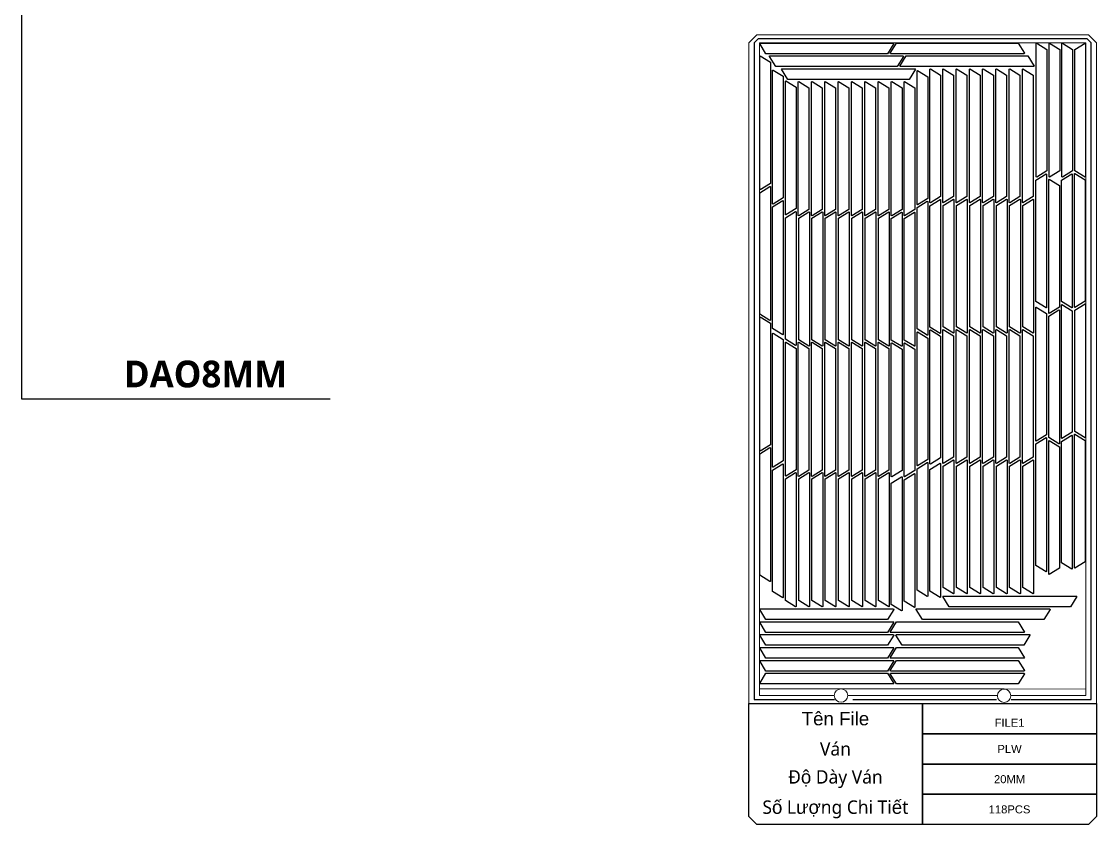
# Model space of a CAD drawing. Header units: millimetres. Extents: x -10628 to 24720, y -21829 to 4032.
# Drawn here: x 3931 to 7949, y -17252 to -14251 of the extents above; entities that cross this region are included whole.
import ezdxf
from ezdxf.enums import TextEntityAlignment as Align
from ezdxf.lldxf.tags import DXFTag

# ---------------------------------------------------------------- set-up
doc = ezdxf.new("R2010")
doc.units = ezdxf.units.MM
doc.layers.add('layer chu', color=7, linetype='Continuous', lineweight=9)
doc.layers.add('layer khung van cnc', color=7, linetype='Continuous', lineweight=25, true_color=0xfbf59b)
doc.layers.add('layer mau', color=7, linetype='Continuous')
doc.styles.add('MtXpl_Yu_Gothic_UI_S_2', font='')
doc.styles.add('Text Dim', font='arial.ttf')
doc.styles.add('truonmanhha', font='eurr____.ttf', dxfattribs={"width": 0.8})
doc.styles.get('MtXpl_Yu_Gothic_UI_S_2').set_extended_font_data('Yu Gothic UI Semilight', bold=True)
tags = doc.linetypes.add('DATTRANHVAKEPVAN', pattern='A,32.156035,-1.521322,["DAT TRÁNH VA CHẠM KẸP VÁN",Text Dim,S=2.23494,R=0,X=0,Y=-0.877209],-47.8264', length=81.503757).pattern_tags.tags
tags[6] = DXFTag(74, 10)
tags = doc.linetypes.add('KVVIENMAY', pattern='A,46.311228,-10.280676,["KV VIỀN MÁY",Text Dim,S=10.028098,R=0,X=0,Y=-4.346144],-100.988212', length=157.580116).pattern_tags.tags
tags[6] = DXFTag(74, 10)
doc.dimstyles.new('ISO-25', dxfattribs={"dimtxt": 30, "dimasz": 2.5, "dimexe": 1.25, "dimexo": 0.625, "dimtad": 1, "dimtxsty": 'truonmanhha', "dimcen": 2.5, "dimadec": 0, "dimazin": 0, "dimtfac": 1, "dimtmove": 0, "dimatfit": 3, "dimfxl": 1, "dimarcsym": 0})

# ---------------------------------------------------------------- blocks, each defined once
blk = doc.blocks.new('khung van cnc')
at = {"color": 2, "linetype": 'DATTRANHVAKEPVAN', "lineweight": 5}
for p, q in [((-1453, -44.4), (-1148, -44.4)), ((-1148, -44.4), (-538.7, -44.4)), ((-539.1, -45.3), (-233, -44.4))]:
    blk.add_line(p, q, dxfattribs=at)
at = {"color": 250, "lineweight": 5}
blk.add_line((-1494.1, -99.4), (-193, -99.4), dxfattribs=at)
at = {"lineweight": 5}
blk.add_lwpolyline([(-193, -99.4), (-193, 2370.6), (-223, 2400.6), (-1463, 2400.6), (-1493, 2370.6), (-1493, -99.4)], close=True, dxfattribs=at)
at = {"color": 1, "linetype": 'KVVIENMAY'}
for points in [[(-511.9, -84.4), (-213, -84.4), (-213, 2370.6), (-228, 2385.6), (-1458, 2385.6), (-1473, 2370.6), (-1473, -84.4), (-1172.8, -84.4)], [(-1104, -84.4), (-567.2, -84.4)]]:
    blk.add_lwpolyline(points, dxfattribs=at)
at = {"lineweight": 5}
for points in [[(-513.5, -69.4), (-233, -69.4), (-233, 2370.6), (-1453, 2370.6), (-1453, -69.4), (-1173, -69.4)], [(-1123, -69.4), (-563.5, -69.4)]]:
    blk.add_lwpolyline(points, dxfattribs=at)
blk.add_lwpolyline([(-843, -551.3), (-1463, -551.3), (-1493, -521.3), (-1493, -99.4), (-843, -99.4)], close=True)
for centre in [(-1148, -69.4), (-538.5, -70.2)]:
    blk.add_circle(centre, 25, dxfattribs=at)
at = {"layer": 'layer mau'}
for points in [[(-843, -99.4), (-193, -99.4), (-193, -212.4), (-843, -212.4)], [(-843, -212.4), (-193, -212.4), (-193, -325.3), (-843, -325.3)], [(-843, -325.3), (-193, -325.3), (-193, -438.3), (-843, -438.3)], [(-843, -438.3), (-193, -438.3), (-193, -521.2), (-223, -551.2), (-843, -551.2)]]:
    blk.add_lwpolyline(points, close=True, dxfattribs=at)
at = {"color": 254, "lineweight": 5, "char_height": 50, "width": 647.53, "attachment_point": 5}
for s, insert in [('{\\fArial|b0|i0|c163|p34;Tên File}', (-1168.8, -155.9)), ('{\\fYu Gothic UI Semilight|b0|i0|c128|p34;Ván}', (-1168.8, -268.9)), ('{\\fYu Gothic UI Semilight|b0|i0|c128|p34;Đ\\fArial|b0|i0|c163|p34;ộ\\fYu Gothic UI Semilight|b0|i0|c128|p34; Dày Ván}', (-1168.8, -381.8)), ('{\\fYu Gothic UI Semilight|b0|i0|c128|p34;S\\fArial|b0|i0|c163|p34;ố\\fYu Gothic UI Semilight|b0|i0|c128|p34; L\\fArial|b0|i0|c163|p34;ượ\\fYu Gothic UI Semilight|b0|i0|c128|p34;ng Chi Ti\\fArial|b0|i0|c163|p34;ế\\fYu Gothic UI Semilight|b0|i0|c128|p34;t}', (-1168.8, -494.8))]:
    blk.add_mtext(s, dxfattribs=dict(at, insert=insert))
at = {"layer": 'layer mau'}
for tag, p in [('ÁGF', (-518, -155.9)), ('TENFILE', (-518, -268.9)), ('TENFILE', (-518, -381.8)), ('TENFILE', (-518, -494.8))]:
    blk.add_attdef(tag, text='', height=30, dxfattribs=at).set_placement(p, align=Align.MIDDLE_CENTER)

msp = doc.modelspace()

# ---------------------------------------------------------------- linework, layer by layer
for points in [[(6690.017, -14332.832), (6690.968, -14331.129), (7190.201, -14331.129), (7191.152, -14332.832), (7167.56, -14371.129), (6713.609, -14371.129)], [(7679.258, -14369.426), (7678.307, -14371.129), (7179.074, -14371.129), (7178.123, -14369.426), (7201.715, -14331.129), (7655.666, -14331.129)], [(7725.409, -14832.275), (7723.706, -14831.324), (7723.706, -14332.091), (7725.409, -14331.14), (7763.706, -14354.732), (7763.706, -14808.683)], [(7773.509, -14832.275), (7771.806, -14831.324), (7771.806, -14332.091), (7773.509, -14331.14), (7811.806, -14354.732), (7811.806, -14808.683)], [(7821.609, -14832.275), (7819.906, -14831.324), (7819.906, -14332.091), (7821.609, -14331.14), (7859.906, -14354.732), (7859.906, -14808.683)], [(7906.303, -14331.14), (7908.006, -14332.091), (7908.006, -14831.324), (7906.303, -14832.275), (7868.006, -14808.683), (7868.006, -14354.732)], [(6691.709, -14879.882), (6690.006, -14878.931), (6690.006, -14379.698), (6691.709, -14378.747), (6730.006, -14402.339), (6730.006, -14856.291)], [(6726.354, -14380.932), (6727.305, -14379.229), (7226.538, -14379.229), (7227.489, -14380.932), (7203.897, -14419.229), (6749.946, -14419.229)], [(7715.595, -14417.526), (7714.644, -14419.229), (7215.411, -14419.229), (7214.46, -14417.526), (7238.052, -14379.229), (7692.003, -14379.229)], [(6739.809, -14933.022), (6738.106, -14932.071), (6738.106, -14432.838), (6739.809, -14431.887), (6778.106, -14455.479), (6778.106, -14909.43)], [(6771.35, -14429.032), (6772.301, -14427.329), (7271.534, -14427.329), (7272.485, -14429.032), (7248.893, -14467.329), (6794.941, -14467.329)], [(7279.922, -14935.371), (7278.219, -14934.42), (7278.219, -14435.187), (7279.922, -14434.236), (7318.219, -14457.828), (7318.219, -14911.779)], [(7328.022, -14928.475), (7326.319, -14927.524), (7326.319, -14428.291), (7328.022, -14427.34), (7366.319, -14450.932), (7366.319, -14904.883)], [(7376.122, -14928.475), (7374.419, -14927.524), (7374.419, -14428.291), (7376.122, -14427.34), (7414.419, -14450.932), (7414.419, -14904.883)], [(7425.795, -14928.475), (7424.093, -14927.524), (7424.093, -14428.291), (7425.795, -14427.34), (7464.093, -14450.932), (7464.093, -14904.883)], [(7475.469, -14928.475), (7473.766, -14927.524), (7473.766, -14428.291), (7475.469, -14427.34), (7513.766, -14450.932), (7513.766, -14904.883)], [(7525.142, -14928.475), (7523.439, -14927.524), (7523.439, -14428.291), (7525.142, -14427.34), (7563.439, -14450.932), (7563.439, -14904.883)], [(7574.815, -14928.475), (7573.113, -14927.524), (7573.113, -14428.291), (7574.815, -14427.34), (7613.113, -14450.932), (7613.113, -14904.883)], [(7624.489, -14928.475), (7622.786, -14927.524), (7622.786, -14428.291), (7624.489, -14427.34), (7662.786, -14450.932), (7662.786, -14904.883)], [(7674.162, -14928.475), (7672.459, -14927.524), (7672.459, -14428.291), (7674.162, -14427.34), (7712.459, -14450.932), (7712.459, -14904.883)], [(6787.909, -14973.667), (6786.206, -14972.716), (6786.206, -14473.483), (6787.909, -14472.532), (6826.206, -14496.124), (6826.206, -14950.076)], [(6836.009, -14976.575), (6834.306, -14975.624), (6834.306, -14476.391), (6836.009, -14475.44), (6874.306, -14499.032), (6874.306, -14952.983)], [(6885.682, -14976.575), (6883.979, -14975.624), (6883.979, -14476.391), (6885.682, -14475.44), (6923.979, -14499.032), (6923.979, -14952.983)], [(6935.355, -14976.575), (6933.653, -14975.624), (6933.653, -14476.391), (6935.355, -14475.44), (6973.653, -14499.032), (6973.653, -14952.983)], [(6985.029, -14976.575), (6983.326, -14975.624), (6983.326, -14476.391), (6985.029, -14475.44), (7023.326, -14499.032), (7023.326, -14952.983)], [(7034.702, -14976.575), (7032.999, -14975.624), (7032.999, -14476.391), (7034.702, -14475.44), (7072.999, -14499.032), (7072.999, -14952.983)], [(7084.375, -14976.575), (7082.673, -14975.624), (7082.673, -14476.391), (7084.375, -14475.44), (7122.673, -14499.032), (7122.673, -14952.983)], [(7134.049, -14976.575), (7132.346, -14975.624), (7132.346, -14476.391), (7134.049, -14475.44), (7172.346, -14499.032), (7172.346, -14952.983)], [(7183.722, -14976.575), (7182.019, -14975.624), (7182.019, -14476.391), (7183.722, -14475.44), (7222.019, -14499.032), (7222.019, -14952.983)], [(7231.822, -14976.575), (7230.119, -14975.624), (7230.119, -14476.391), (7231.822, -14475.44), (7270.119, -14499.032), (7270.119, -14952.983)], [(7760.43, -14820.215), (7762.133, -14821.166), (7762.133, -15320.399), (7760.43, -15321.35), (7722.133, -15297.758), (7722.133, -14843.807)], [(7856.63, -14820.215), (7858.333, -14821.166), (7858.333, -15320.399), (7856.63, -15321.35), (7818.333, -15297.758), (7818.333, -14843.807)], [(7868.135, -15319.412), (7866.433, -15318.461), (7866.433, -14819.227), (7868.135, -14818.276), (7906.433, -14841.868), (7906.433, -15295.82)], [(6728.303, -14866.853), (6730.006, -14867.804), (6730.006, -15367.037), (6728.303, -15367.988), (6690.006, -15344.397), (6690.006, -14890.445)], [(7771.935, -15341.386), (7770.233, -15340.435), (7770.233, -14841.202), (7771.935, -14840.251), (7810.233, -14863.843), (7810.233, -15317.794)], [(6776.403, -14919.993), (6778.106, -14920.944), (6778.106, -15420.177), (6776.403, -15421.128), (6738.106, -15397.536), (6738.106, -14943.585)], [(7316.516, -14922.342), (7318.219, -14923.293), (7318.219, -15422.526), (7316.516, -15423.477), (7278.219, -15399.885), (7278.219, -14945.934)], [(7364.616, -14915.446), (7366.319, -14916.397), (7366.319, -15415.63), (7364.616, -15416.581), (7326.319, -15392.989), (7326.319, -14939.038)], [(7414.29, -14914.477), (7415.993, -14915.428), (7415.993, -15414.661), (7414.29, -15415.612), (7375.993, -15392.02), (7375.993, -14938.068)], [(7463.963, -14914.477), (7465.666, -14915.428), (7465.666, -15414.661), (7463.963, -15415.612), (7425.666, -15392.02), (7425.666, -14938.068)], [(7513.636, -14914.477), (7515.339, -14915.428), (7515.339, -15414.661), (7513.636, -15415.612), (7475.339, -15392.02), (7475.339, -14938.068)], [(7563.31, -14914.477), (7565.013, -14915.428), (7565.013, -15414.661), (7563.31, -15415.612), (7525.013, -15392.02), (7525.013, -14938.068)], [(7612.983, -14914.477), (7614.686, -14915.428), (7614.686, -15414.661), (7612.983, -15415.612), (7574.686, -15392.02), (7574.686, -14938.068)], [(7662.656, -14914.477), (7664.359, -14915.428), (7664.359, -15414.661), (7662.656, -15415.612), (7624.359, -15392.02), (7624.359, -14938.068)], [(7712.33, -14914.477), (7714.033, -14915.428), (7714.033, -15414.661), (7712.33, -15415.612), (7674.033, -15392.02), (7674.033, -14938.068)], [(6824.503, -14960.638), (6826.206, -14961.589), (6826.206, -15460.822), (6824.503, -15461.773), (6786.206, -15438.182), (6786.206, -14984.23)], [(6874.176, -14962.577), (6875.879, -14963.528), (6875.879, -15462.761), (6874.176, -15463.712), (6835.879, -15440.12), (6835.879, -14986.168)], [(6923.85, -14962.577), (6925.553, -14963.528), (6925.553, -15462.761), (6923.85, -15463.712), (6885.553, -15440.12), (6885.553, -14986.168)], [(6973.523, -14962.577), (6975.226, -14963.528), (6975.226, -15462.761), (6973.523, -15463.712), (6935.226, -15440.12), (6935.226, -14986.168)], [(7023.196, -14962.577), (7024.899, -14963.528), (7024.899, -15462.761), (7023.196, -15463.712), (6984.899, -15440.12), (6984.899, -14986.168)], [(7072.87, -14962.577), (7074.573, -14963.528), (7074.573, -15462.761), (7072.87, -15463.712), (7034.573, -15440.12), (7034.573, -14986.168)], [(7122.543, -14962.577), (7124.246, -14963.528), (7124.246, -15462.761), (7122.543, -15463.712), (7084.246, -15440.12), (7084.246, -14986.168)], [(7172.216, -14962.577), (7173.919, -14963.528), (7173.919, -15462.761), (7172.216, -15463.712), (7133.919, -15440.12), (7133.919, -14986.168)], [(7220.316, -14963.546), (7222.019, -14964.497), (7222.019, -15463.73), (7220.316, -15464.681), (7182.019, -15441.089), (7182.019, -14987.138)], [(7268.416, -14963.546), (7270.119, -14964.497), (7270.119, -15463.73), (7268.416, -15464.681), (7230.119, -15441.089), (7230.119, -14987.138)], [(7820.035, -15809.456), (7818.333, -15808.505), (7818.333, -15309.272), (7820.035, -15308.321), (7858.333, -15331.913), (7858.333, -15785.864)], [(7906.303, -15305.413), (7908.006, -15306.364), (7908.006, -15805.598), (7906.303, -15806.549), (7868.006, -15782.957), (7868.006, -15329.005)], [(7723.835, -15819.037), (7722.133, -15818.086), (7722.133, -15318.853), (7723.835, -15317.902), (7762.133, -15341.494), (7762.133, -15795.446)], [(7808.53, -15328.357), (7810.233, -15329.308), (7810.233, -15828.541), (7808.53, -15829.492), (7770.233, -15805.9), (7770.233, -15351.949)], [(6691.709, -15856.094), (6690.006, -15855.143), (6690.006, -15355.91), (6691.709, -15354.959), (6730.006, -15378.551), (6730.006, -15832.502)], [(6739.809, -15916.762), (6738.106, -15915.811), (6738.106, -15416.578), (6739.809, -15415.627), (6778.106, -15439.219), (6778.106, -15893.17)], [(7279.922, -15911.583), (7278.219, -15910.632), (7278.219, -15411.399), (7279.922, -15410.448), (7318.219, -15434.04), (7318.219, -15887.991)], [(7328.022, -15904.687), (7326.319, -15903.736), (7326.319, -15404.503), (7328.022, -15403.552), (7366.319, -15427.144), (7366.319, -15881.095)], [(7376.122, -15902.749), (7374.419, -15901.798), (7374.419, -15402.564), (7376.122, -15401.613), (7414.419, -15425.205), (7414.419, -15879.157)], [(7425.795, -15902.749), (7424.093, -15901.798), (7424.093, -15402.564), (7425.795, -15401.613), (7464.093, -15425.205), (7464.093, -15879.157)], [(7475.469, -15902.749), (7473.766, -15901.798), (7473.766, -15402.564), (7475.469, -15401.613), (7513.766, -15425.205), (7513.766, -15879.157)], [(7525.142, -15902.749), (7523.439, -15901.798), (7523.439, -15402.564), (7525.142, -15401.613), (7563.439, -15425.205), (7563.439, -15879.157)], [(7574.815, -15902.749), (7573.113, -15901.798), (7573.113, -15402.564), (7574.815, -15401.613), (7613.113, -15425.205), (7613.113, -15879.157)], [(7624.489, -15902.749), (7622.786, -15901.798), (7622.786, -15402.564), (7624.489, -15401.613), (7662.786, -15425.205), (7662.786, -15879.157)], [(7674.162, -15902.749), (7672.459, -15901.798), (7672.459, -15402.564), (7674.162, -15401.613), (7712.459, -15425.205), (7712.459, -15879.157)], [(6787.909, -15949.879), (6786.206, -15948.928), (6786.206, -15449.695), (6787.909, -15448.744), (6826.206, -15472.336), (6826.206, -15926.288)], [(6836.009, -15950.849), (6834.306, -15949.898), (6834.306, -15450.664), (6836.009, -15449.713), (6874.306, -15473.305), (6874.306, -15927.257)], [(6885.682, -15950.849), (6883.979, -15949.898), (6883.979, -15450.664), (6885.682, -15449.713), (6923.979, -15473.305), (6923.979, -15927.257)], [(6935.355, -15950.849), (6933.653, -15949.898), (6933.653, -15450.664), (6935.355, -15449.713), (6973.653, -15473.305), (6973.653, -15927.257)], [(6985.029, -15950.849), (6983.326, -15949.898), (6983.326, -15450.664), (6985.029, -15449.713), (7023.326, -15473.305), (7023.326, -15927.257)], [(7034.702, -15950.849), (7032.999, -15949.898), (7032.999, -15450.664), (7034.702, -15449.713), (7072.999, -15473.305), (7072.999, -15927.257)], [(7084.375, -15950.849), (7082.673, -15949.898), (7082.673, -15450.664), (7084.375, -15449.713), (7122.673, -15473.305), (7122.673, -15927.257)], [(7134.049, -15950.849), (7132.346, -15949.898), (7132.346, -15450.664), (7134.049, -15449.713), (7172.346, -15473.305), (7172.346, -15927.257)], [(7183.722, -15952.787), (7182.019, -15951.836), (7182.019, -15452.603), (7183.722, -15451.652), (7222.019, -15475.244), (7222.019, -15929.195)], [(7231.822, -15952.787), (7230.119, -15951.836), (7230.119, -15452.603), (7231.822, -15451.652), (7270.119, -15475.244), (7270.119, -15929.195)], [(7760.43, -15806.008), (7762.133, -15806.959), (7762.133, -16306.192), (7760.43, -16307.143), (7722.133, -16283.552), (7722.133, -15829.6)], [(7771.935, -16317.598), (7770.233, -16316.647), (7770.233, -15817.414), (7771.935, -15816.463), (7810.233, -15840.054), (7810.233, -16294.006)], [(7856.63, -15796.427), (7858.333, -15797.378), (7858.333, -16296.611), (7856.63, -16297.562), (7818.333, -16273.97), (7818.333, -15820.019)], [(7868.135, -16293.685), (7866.433, -16292.734), (7866.433, -15793.501), (7868.135, -15792.55), (7906.433, -15816.142), (7906.433, -16270.093)], [(6728.303, -15843.065), (6730.006, -15844.016), (6730.006, -16343.249), (6728.303, -16344.2), (6690.006, -16320.608), (6690.006, -15866.657)], [(6776.403, -15903.733), (6778.106, -15904.684), (6778.106, -16403.917), (6776.403, -16404.868), (6738.106, -16381.276), (6738.106, -15927.325)], [(7316.516, -15898.554), (7318.219, -15899.505), (7318.219, -16398.738), (7316.516, -16399.689), (7278.219, -16376.097), (7278.219, -15922.146)], [(7364.616, -15901.928), (7366.319, -15902.879), (7366.319, -16402.112), (7364.616, -16403.063), (7326.319, -16379.471), (7326.319, -15925.52)], [(7414.29, -15888.75), (7415.993, -15889.701), (7415.993, -16388.934), (7414.29, -16389.885), (7375.993, -16366.294), (7375.993, -15912.342)], [(7463.963, -15888.75), (7465.666, -15889.701), (7465.666, -16388.934), (7463.963, -16389.885), (7425.666, -16366.294), (7425.666, -15912.342)], [(7513.636, -15888.75), (7515.339, -15889.701), (7515.339, -16388.934), (7513.636, -16389.885), (7475.339, -16366.294), (7475.339, -15912.342)], [(7563.31, -15888.75), (7565.013, -15889.701), (7565.013, -16388.934), (7563.31, -16389.885), (7525.013, -16366.294), (7525.013, -15912.342)], [(7612.983, -15888.75), (7614.686, -15889.701), (7614.686, -16388.934), (7612.983, -16389.885), (7574.686, -16366.294), (7574.686, -15912.342)], [(7662.656, -15888.75), (7664.359, -15889.701), (7664.359, -16388.934), (7662.656, -16389.885), (7624.359, -16366.294), (7624.359, -15912.342)], [(7712.33, -15888.75), (7714.033, -15889.701), (7714.033, -16388.934), (7712.33, -16389.885), (7674.033, -16366.294), (7674.033, -15912.342)], [(6824.503, -15936.85), (6826.206, -15937.801), (6826.206, -16437.034), (6824.503, -16437.985), (6786.206, -16414.394), (6786.206, -15960.442)], [(6874.176, -15936.85), (6875.879, -15937.801), (6875.879, -16437.034), (6874.176, -16437.985), (6835.879, -16414.394), (6835.879, -15960.442)], [(6923.85, -15936.85), (6925.553, -15937.801), (6925.553, -16437.034), (6923.85, -16437.985), (6885.553, -16414.394), (6885.553, -15960.442)], [(6973.523, -15936.85), (6975.226, -15937.801), (6975.226, -16437.034), (6973.523, -16437.985), (6935.226, -16414.394), (6935.226, -15960.442)], [(7023.196, -15936.85), (7024.899, -15937.801), (7024.899, -16437.034), (7023.196, -16437.985), (6984.899, -16414.394), (6984.899, -15960.442)], [(7072.87, -15936.85), (7074.573, -15937.801), (7074.573, -16437.034), (7072.87, -16437.985), (7034.573, -16414.394), (7034.573, -15960.442)], [(7122.543, -15936.85), (7124.246, -15937.801), (7124.246, -16437.034), (7122.543, -16437.985), (7084.246, -16414.394), (7084.246, -15960.442)], [(7172.216, -15936.85), (7173.919, -15937.801), (7173.919, -16437.034), (7172.216, -16437.985), (7133.919, -16414.394), (7133.919, -15960.442)], [(7220.316, -15951.966), (7222.019, -15952.917), (7222.019, -16452.15), (7220.316, -16453.101), (7182.019, -16429.51), (7182.019, -15975.558)], [(7268.416, -15939.758), (7270.119, -15940.709), (7270.119, -16439.942), (7268.416, -16440.893), (7230.119, -16417.301), (7230.119, -15963.35)], [(7374.43, -16399.699), (7375.381, -16397.996), (7874.614, -16397.996), (7875.565, -16399.699), (7851.973, -16437.996), (7398.022, -16437.996)], [(6690.017, -16447.799), (6690.968, -16446.096), (7190.201, -16446.096), (7191.152, -16447.799), (7167.56, -16486.096), (6713.609, -16486.096)], [(7274.476, -16447.799), (7275.427, -16446.096), (7774.66, -16446.096), (7775.611, -16447.799), (7752.019, -16486.096), (7298.068, -16486.096)], [(6690.017, -16495.899), (6690.968, -16494.196), (7190.201, -16494.196), (7191.152, -16495.899), (7167.56, -16534.196), (6713.609, -16534.196)], [(7679.258, -16532.493), (7678.307, -16534.196), (7179.074, -16534.196), (7178.123, -16532.493), (7201.715, -16494.196), (7655.666, -16494.196)], [(6690.017, -16543.999), (6690.968, -16542.296), (7190.201, -16542.296), (7191.152, -16543.999), (7167.56, -16582.296), (6713.609, -16582.296)], [(7199.273, -16543.999), (7200.224, -16542.296), (7699.458, -16542.296), (7700.409, -16543.999), (7676.817, -16582.296), (7222.865, -16582.296)], [(6690.017, -16592.099), (6690.968, -16590.396), (7190.201, -16590.396), (7191.152, -16592.099), (7167.56, -16630.396), (6713.609, -16630.396)], [(7679.258, -16628.693), (7678.307, -16630.396), (7179.074, -16630.396), (7178.123, -16628.693), (7201.715, -16590.396), (7655.666, -16590.396)], [(6690.017, -16640.199), (6690.968, -16638.496), (7190.201, -16638.496), (7191.152, -16640.199), (7167.56, -16678.496), (6713.609, -16678.496)], [(7679.258, -16676.793), (7678.307, -16678.496), (7179.074, -16678.496), (7178.123, -16676.793), (7201.715, -16638.496), (7655.666, -16638.496)], [(7191.152, -16724.893), (7190.201, -16726.596), (6690.968, -16726.596), (6690.017, -16724.893), (6713.609, -16686.596), (7167.56, -16686.596)], [(7178.123, -16688.299), (7179.074, -16686.596), (7678.307, -16686.596), (7679.258, -16688.299), (7655.666, -16726.596), (7201.715, -16726.596)]]:
    msp.add_lwpolyline(points, close=True)

# ---------------------------------------------------------------- block references
at = {"layer": 'layer khung van cnc'}
ref = msp.add_blockref('khung van cnc', (8142.01, -16700.689), dxfattribs=at)
ref.add_attrib('TENFILE', '118PCS', dxfattribs={"layer": 'layer chu', "lineweight": 5, "height": 30, "style": 'Text Dim'}).set_placement((7624.006, -17195.448), align=Align.MIDDLE_CENTER)
ref.add_attrib('TENFILE', '20MM', dxfattribs={"layer": 'layer chu', "height": 30, "style": 'Text Dim'}).set_placement((7624.006, -17082.5), align=Align.MIDDLE_CENTER)
ref.add_attrib('TENFILE', 'PLW', dxfattribs={"layer": 'layer chu', "height": 30, "style": 'Text Dim'}).set_placement((7624.006, -16969.552), align=Align.MIDDLE_CENTER)
ref.add_attrib('ÁGF', 'FILE1', dxfattribs={"layer": 'layer chu', "height": 30, "style": 'Text Dim'}).set_placement((7624.006, -16856.603), align=Align.TOP_CENTER)

# ---------------------------------------------------------------- texts
at = {"style": 'MtXpl_Yu_Gothic_UI_S_2'}
msp.add_text('DAO8MM', height=100, dxfattribs=at).set_placement((4313.487, -15618.191))

# ---------------------------------------------------------------- leaders
at = {"color": 6, "lineweight": 53}
msp.add_leader([(3931.212, -13605.91), (3931.212, -15661.519), (5084.71, -15661.519)], dimstyle='ISO-25', override={"dimgap": 0.625, "dimtad": 0}, dxfattribs=at)

doc.saveas('drawing.dxf')
